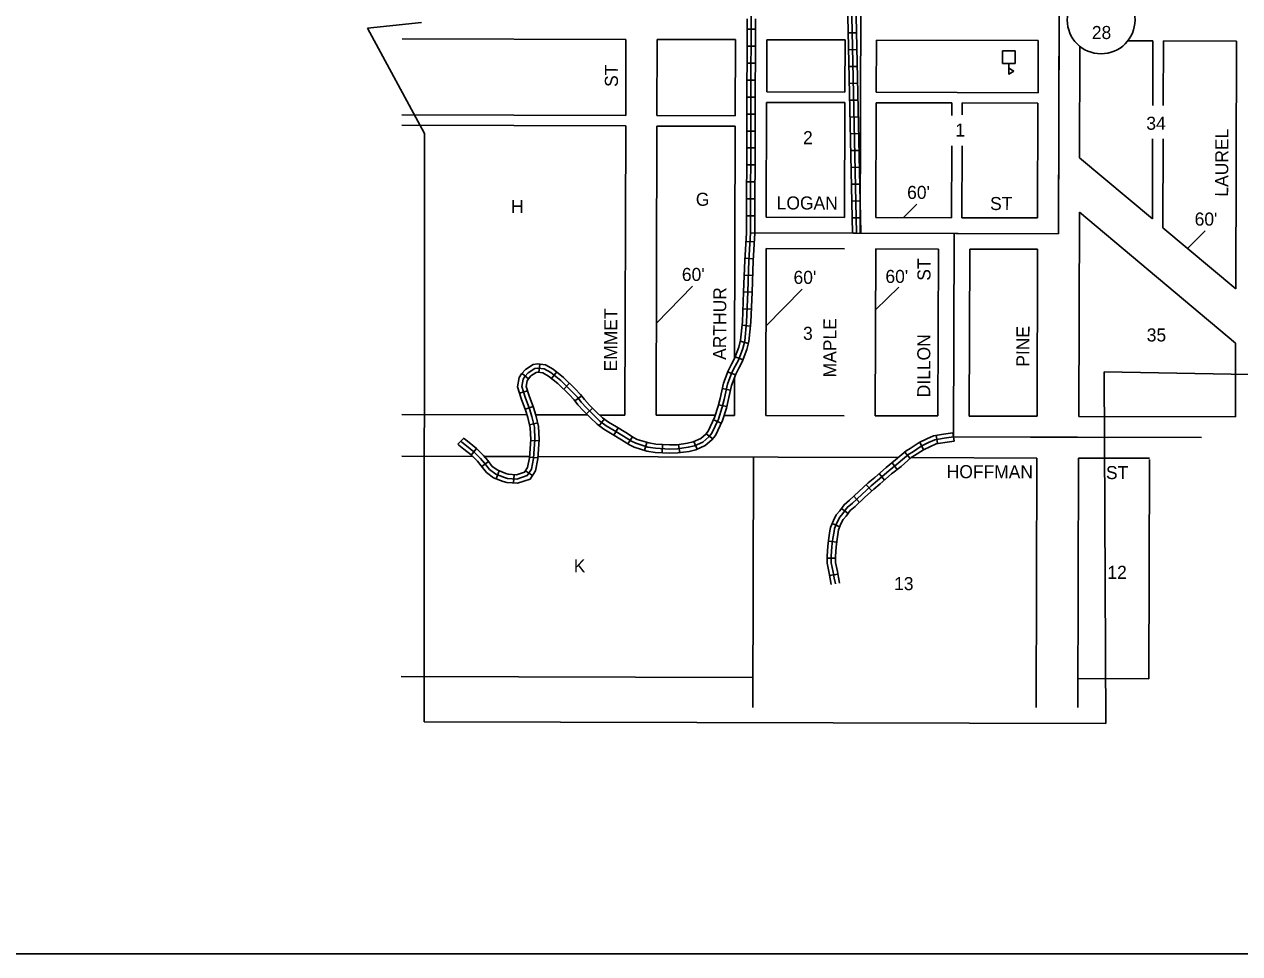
# Model space of a CAD drawing. Extents: x 398493 to 495599, y 16154787 to 16597406.
# Drawn here: x 427465 to 429795, y 16183829 to 16185610 of the extents above; entities that cross this region are included whole.
import ezdxf

# ---------------------------------------------------------------- set-up
doc = ezdxf.new("R2010")
doc.units = 0
for name, color, linetype in [('L10', 7, 'Continuous'), ('L13', 7, 'Continuous'), ('L18', 7, 'Continuous'), ('L19', 7, 'Continuous'), ('L2', 7, 'Continuous'), ('L23', 7, 'Continuous'), ('L3', 7, 'Continuous'), ('L5', 7, 'Continuous'), ('L8', 7, 'Continuous'), ('L9', 7, 'Continuous')]:
    doc.layers.add(name, color=color, linetype=linetype)

msp = doc.modelspace()

# ---------------------------------------------------------------- linework, layer by layer
at = {"layer": 'L10'}
msp.add_line((429352, 16185534.9), (429352, 16185525.9), dxfattribs=at)
for points in [[(429364, 16185558.8), (429364, 16185534.9), (429340.1, 16185534.9), (429340.1, 16185558.8)], [(429361.5, 16185519.9), (429352, 16185514.5), (429352, 16185525.9)]]:
    msp.add_lwpolyline(points, close=True, dxfattribs=at)
at = {"layer": 'L13'}
msp.add_line((424766.4, 16183828.8), (432724.1, 16183828.8), dxfattribs=at)
at = {"layer": 'L18'}
for p, q in [((428618.3, 16185581), (428189.4, 16185582.2)), ((428618.3, 16185581), (428617.9, 16185435)), ((428678.3, 16185580.8), (428677.8, 16185434.9)), ((428828.3, 16185580.4), (428678.3, 16185580.8)), ((428828.3, 16185580.4), (428827.9, 16185434.4)), ((428888.3, 16185580.2), (428888, 16185480.2)), ((429038.3, 16185579.8), (428888.3, 16185580.2)), ((429038.3, 16185579.8), (429038, 16185479.8)), ((429098.3, 16185579.6), (429098, 16185479.6)), ((429408.3, 16185578.7), (429098.3, 16185579.6)), ((429408.3, 16185578.7), (429408, 16185478.7)), ((429488.2, 16185567.6), (429487.6, 16185353.8)), ((429628.3, 16185578), (429580.1, 16185578.2)), ((429628.3, 16185578), (429627.9, 16185454)), ((429648.3, 16185578), (429647.9, 16185454.2)), ((429788.3, 16185577.6), (429648.3, 16185578)), ((429788.3, 16185577.6), (429786.9, 16185103)), ((429038, 16185479.8), (428888, 16185480.2)), ((429408, 16185478.7), (429098, 16185479.6)), ((428887.9, 16185460.2), (428887.3, 16185240.2)), ((429037.9, 16185459.8), (428887.9, 16185460.2)), ((429037.9, 16185459.8), (429037.3, 16185239.8)), ((429097.9, 16185459.6), (429097.3, 16185239.6)), ((429242.9, 16185459.2), (429097.9, 16185459.6)), ((429242.9, 16185459.2), (429242.8, 16185435.3)), ((429407.9, 16185458.7), (429262.9, 16185459.1)), ((429262.9, 16185459.1), (429262.9, 16185436.3)), ((429407.9, 16185458.7), (429407.3, 16185238.7)), ((428617.9, 16185435), (428188.9, 16185436.3)), ((428827.9, 16185434.4), (428677.8, 16185434.9)), ((428617.8, 16185415), (428188.9, 16185416.3)), ((428617.8, 16185415), (428616.2, 16184861)), ((428677.8, 16185414.9), (428676.2, 16184860.8)), ((428827.8, 16185414.4), (428677.8, 16185414.9)), ((428827.8, 16185414.4), (428826.5, 16184969.5)), ((429627.7, 16185390.2), (429627.3, 16185236.8)), ((429647.7, 16185390.2), (429647.2, 16185220.1)), ((429242.7, 16185376.8), (429242.3, 16185239.2)), ((429262.7, 16185376.8), (429262.3, 16185239.1)), ((429487.6, 16185353.8), (429627.3, 16185236.8)), ((429487.3, 16185249.7), (429486.2, 16184858.4)), ((429487.3, 16185249.7), (429786.6, 16184998.9)), ((429037.3, 16185239.8), (428887.3, 16185240.2)), ((429242.3, 16185239.2), (429097.3, 16185239.6)), ((429407.3, 16185238.7), (429262.3, 16185239.1)), ((429647.2, 16185220.1), (429786.9, 16185103)), ((428887.1, 16185180.2), (428886.2, 16184860.2)), ((429037.1, 16185179.8), (428887.1, 16185180.2)), ((429097.1, 16185179.6), (429096.2, 16184859.6)), ((429217.1, 16185179.2), (429097.1, 16185179.6)), ((429217.1, 16185179.2), (429216.2, 16184859.2)), ((429277.1, 16185179.1), (429276.2, 16184859.1)), ((429407.1, 16185178.7), (429277.1, 16185179.1)), ((429407.1, 16185178.7), (429406.2, 16184858.7)), ((429786.6, 16184998.9), (429786.2, 16184857.6)), ((428826.4, 16184933.6), (428826.2, 16184860.4)), ((428428.6, 16184861.5), (428188.6, 16184862.2)), ((428544.6, 16184861.2), (428445.5, 16184861.5)), ((428616.2, 16184861), (428567.7, 16184861.1)), ((428789.5, 16184860.5), (428676.2, 16184860.8)), ((428826.2, 16184860.4), (428806.3, 16184860.4)), ((429036.2, 16184859.8), (428886.2, 16184860.2)), ((429216.2, 16184859.2), (429096.2, 16184859.6)), ((429406.2, 16184858.7), (429276.2, 16184859.1)), ((429786.2, 16184857.6), (429486.2, 16184858.4)), ((428324.3, 16184781.9), (428188.6, 16184782.2)), ((428433.6, 16184781.5), (428346.8, 16184781.8)), ((429140.4, 16184779.5), (428449.6, 16184781.5)), ((428862.7, 16184780.3), (428861.3, 16184300.8)), ((429406, 16184778.7), (429164.7, 16184779.4)), ((429406, 16184778.7), (429404.6, 16184300.4)), ((429485.9, 16184778.5), (429484.5, 16184300.3)), ((429621.7, 16184778.1), (429485.9, 16184778.5)), ((429621.7, 16184775.6), (429620.4, 16184355.6)), ((428861.5, 16184357.8), (428187.3, 16184359.8)), ((429620.4, 16184355.6), (429484.7, 16184356))]:
    msp.add_line(p, q, dxfattribs=at)
at = {"layer": 'L2'}
for p, q in [((428123.1, 16185602.2), (428226.5, 16185613.1)), ((428232.1, 16185400.3), (428123.1, 16185602.2)), ((428231.8, 16184273.3), (428232.1, 16185400.3)), ((429535, 16184943.6), (429537.8, 16184269.6)), ((430142.5, 16184932.8), (429535, 16184943.6)), ((429537.8, 16184269.6), (428231.8, 16184273.3))]:
    msp.add_line(p, q, dxfattribs=at)
at = {"layer": 'L23'}
for p, q in [((429175.6, 16185265), (429150, 16185239.4)), ((429728.4, 16185213.9), (429694.8, 16185180.2)), ((428745.8, 16185107.8), (428676.7, 16185037.3)), ((428955.9, 16185102.1), (428886.7, 16185031.5)), ((429141.5, 16185105.9), (429096.8, 16185062.4))]:
    msp.add_line(p, q, dxfattribs=at)
at = {"layer": 'L3'}
for p, q in [((429448.4, 16185626.6), (429447.2, 16185208.6)), ((429255.2, 16185209.1), (428865.2, 16185210.3)), ((429247.2, 16185209.2), (429246.1, 16184819.2)), ((429447.2, 16185208.6), (429255.2, 16185209.1)), ((429540.8, 16184818.3), (429246.1, 16184819.2))]:
    msp.add_line(p, q, dxfattribs=at)
at = {"layer": 'L5'}
for p, q in [((429071.6, 16186719.7), (429067.2, 16185209.7)), ((429450.9, 16186468.6), (429447.2, 16185208.6)), ((428859.9, 16186120.3), (428857.2, 16185210.3)), ((428850.4, 16185620.3), (428849.2, 16185210.5)), ((428866.4, 16185620.3), (428865.2, 16185209.8)), ((429043.3, 16185625.4), (429052.2, 16185209.5)), ((429051.3, 16185625.6), (429060.2, 16185209.7)), ((429059.3, 16185625.7), (429068.2, 16185209.9)), ((428850.2, 16185600.3), (428866.5, 16185600.3)), ((429044, 16185593.2), (429060.1, 16185593.5)), ((428850.1, 16185567.8), (428866.4, 16185567.8)), ((429044.7, 16185561), (429060.8, 16185561.3)), ((428850, 16185535.3), (428866.3, 16185535.3)), ((429045.4, 16185528.8), (429061.5, 16185529.1)), ((428849.9, 16185502.8), (428866.2, 16185502.8)), ((429046, 16185496.5), (429062.1, 16185496.9)), ((428849.8, 16185470.3), (428866.1, 16185470.3)), ((429046.7, 16185464.3), (429062.8, 16185464.7)), ((428849.7, 16185437.8), (428866, 16185437.8)), ((429047.4, 16185432.1), (429063.5, 16185432.5)), ((428849.7, 16185405.3), (428865.9, 16185405.3)), ((429048.1, 16185399.9), (429064.2, 16185400.3)), ((428849.6, 16185372.8), (428865.8, 16185372.8)), ((429048.8, 16185367.7), (429064.9, 16185368)), ((428849.5, 16185340.3), (428865.7, 16185340.3)), ((429049.5, 16185335.5), (429065.6, 16185335.8)), ((428849.4, 16185307.8), (428865.6, 16185307.8)), ((429050.2, 16185303.3), (429066.3, 16185303.6)), ((428849.3, 16185275.3), (428865.5, 16185275.3)), ((429050.8, 16185271.1), (429066.9, 16185271.4)), ((428849.2, 16185242.8), (428865.4, 16185242.8)), ((429051.5, 16185238.9), (429067.6, 16185239.2)), ((429447.2, 16185208.6), (428857.2, 16185210.3)), ((429247.2, 16185209.2), (429246.1, 16184819.2)), ((428864.3, 16185192.8), (428848.2, 16185193.7)), ((428862.4, 16185160.6), (428846.3, 16185161.5)), ((428861.1, 16185128.6), (428845, 16185129.2)), ((428859.9, 16185096.3), (428843.8, 16185097)), ((428858.5, 16185064.1), (428842.4, 16185064.8)), ((428856.7, 16185031.6), (428840.7, 16185033.1)), ((428853, 16184998.4), (428837.4, 16185002.3)), ((428842.7, 16184966.9), (428827.6, 16184972.6)), ((428431.3, 16184930.3), (428419.2, 16184940.9)), ((428451.2, 16184942.7), (428453, 16184958.7)), ((428475.6, 16184931.2), (428485.7, 16184943.7)), ((428828.2, 16184938.2), (428813.1, 16184943.9)), ((428499.1, 16184910.4), (428510.3, 16184921.9)), ((428429.6, 16184907.7), (428414.3, 16184902.8)), ((428520.6, 16184888.3), (428533.7, 16184897.8)), ((428818.6, 16184908.8), (428802.9, 16184912.2)), ((428440.2, 16184877.7), (428425, 16184872.1)), ((428542.6, 16184863.1), (428554, 16184874.5)), ((428811.6, 16184877.2), (428795.9, 16184880.9)), ((428449.3, 16184845.8), (428433.6, 16184842.1)), ((428567, 16184840.5), (428576.8, 16184853.3)), ((428800.7, 16184845.2), (428786.1, 16184851.9)), ((428594.8, 16184822.7), (428603.2, 16184836.5)), ((428784.7, 16184815.2), (428772.1, 16184825.3)), ((429213.1, 16184822.3), (429215.4, 16184806.4)), ((429244.9, 16184827.1), (429247.3, 16184811.2)), ((428296.1, 16184805.4), (428307.4, 16184816.9)), ((428451.7, 16184811.4), (428435.6, 16184812.5)), ((428622, 16184805.8), (428630.7, 16184819.4)), ((428653.8, 16184793.2), (428658.6, 16184808.6)), ((428687.6, 16184788.5), (428688.5, 16184804.6)), ((428721.3, 16184788.7), (428719.1, 16184804.7)), ((428754.9, 16184795.7), (428748.4, 16184810.4)), ((429181.3, 16184808.8), (429188.3, 16184794.4)), ((429721.1, 16184817.8), (429246.1, 16184819.2)), ((428321.6, 16184784.4), (428331.6, 16184797.1)), ((428449.5, 16184779.2), (428433.4, 16184780.3)), ((429152.6, 16184790.1), (429163.1, 16184777.9)), ((428342.2, 16184762.1), (428354.8, 16184772.1)), ((428369.5, 16184739), (428375.6, 16184753.9)), ((428439, 16184745), (428425.5, 16184753.9)), ((429128.3, 16184769.4), (429138.4, 16184756.9)), ((428402.9, 16184730.8), (428404.1, 16184746.9)), ((429103.3, 16184748.7), (429113.8, 16184736.4)), ((429078.7, 16184727.4), (429089.7, 16184715.6)), ((429055.1, 16184705.5), (429066, 16184693.7)), ((429031.1, 16184682), (429044.1, 16184672.5)), ((429013.3, 16184653), (429028.3, 16184647)), ((429006.3, 16184619.6), (429022.2, 16184617.6)), ((429003.9, 16184586.5), (429020, 16184586.5)), ((429008.6, 16184553.4), (429024.5, 16184556.1))]:
    msp.add_line(p, q, dxfattribs=at)
for points in [[(428865.2, 16185209.8), (428862.1, 16185156.6), (428859.9, 16185096.7), (428857.4, 16185038.7), (428853.9, 16185002.1), (428850, 16184986.4), (428841.2, 16184963), (428834.5, 16184950.8), (428828.6, 16184939.4), (428820.5, 16184917.9), (428814.3, 16184889.1), (428810.8, 16184874), (428803.1, 16184850.5), (428789.9, 16184821.7), (428783.2, 16184813.4), (428770.2, 16184802.4), (428752, 16184794.5), (428739.3, 16184791.3), (428717.6, 16184788.3), (428701.8, 16184787.7), (428674, 16184789.3), (428658.2, 16184791.9), (428634.2, 16184799.5), (428625.1, 16184803.8), (428609.7, 16184813.8), (428591.9, 16184824.6), (428575.9, 16184833.7), (428563.2, 16184843.5), (428549.6, 16184856.1), (428536.7, 16184869.2), (428526.2, 16184880.7), (428519.2, 16184890.4), (428509.3, 16184900.6), (428488, 16184921.2), (428470.1, 16184935.7), (428459.1, 16184941.8), (428449.4, 16184942.9), (428446.3, 16184942.4), (428436, 16184935.9), (428431.3, 16184930.4), (428429.1, 16184926.9), (428426.9, 16184916), (428432.7, 16184897.9), (428441, 16184875.3), (428445.7, 16184860.6), (428450.8, 16184839), (428451.8, 16184813.9), (428449.3, 16184776.9), (428444.9, 16184754.2), (428434.5, 16184738.3), (428410.3, 16184730.3), (428390, 16184731.8), (428382.9, 16184733.5), (428364.8, 16184741), (428351, 16184751.1), (428341.1, 16184763.6), (428333.7, 16184772.6), (428321.5, 16184784.6), (428307.6, 16184795.6), (428298.3, 16184803.3), (428296.1, 16184805.4)], [(428857.2, 16185210.3), (428854.1, 16185157), (428851.9, 16185097), (428849.4, 16185039.3), (428846, 16185003.4), (428842.4, 16184988.8), (428833.9, 16184966.4), (428827.4, 16184954.6), (428821.3, 16184942.7), (428812.8, 16184920.2), (428806.5, 16184890.8), (428803, 16184876.1), (428795.6, 16184853.4), (428783, 16184826), (428777.4, 16184819), (428765.9, 16184809.3), (428749.4, 16184802.1), (428737.8, 16184799.2), (428716.9, 16184796.2), (428701.9, 16184795.7), (428674.9, 16184797.3), (428660.1, 16184799.7), (428637.2, 16184807), (428629, 16184810.8), (428613.9, 16184820.6), (428595.9, 16184831.5), (428580.4, 16184840.4), (428568.3, 16184849.6), (428555.2, 16184861.9), (428542.5, 16184874.7), (428532.4, 16184885.8), (428525.3, 16184895.5), (428514.9, 16184906.3), (428493.3, 16184927.2), (428474.6, 16184942.4), (428461.6, 16184949.6), (428449.3, 16184951), (428443.4, 16184950.1), (428430.8, 16184942), (428424.8, 16184935.1), (428421.6, 16184929.8), (428418.6, 16184915.5), (428425.1, 16184895.3), (428433.4, 16184872.7), (428438, 16184858.4), (428442.8, 16184837.9), (428443.8, 16184814.1), (428441.3, 16184778), (428437.4, 16184757.3), (428429.3, 16184745), (428409.3, 16184738.4), (428391.2, 16184739.7), (428385.4, 16184741.1), (428368.7, 16184748), (428356.6, 16184756.9), (428347.3, 16184768.7), (428339.6, 16184778), (428326.8, 16184790.6), (428312.6, 16184801.9), (428303.6, 16184809.3), (428301.7, 16184811.1)], [(428849.2, 16185210.5), (428846.1, 16185157.4), (428843.9, 16185097.3), (428841.4, 16185039.8), (428838.1, 16185004.8), (428834.7, 16184991.2), (428826.6, 16184969.7), (428820.4, 16184958.3), (428813.9, 16184945.9), (428805.1, 16184922.4), (428798.7, 16184892.6), (428795.3, 16184878.3), (428788.2, 16184856.3), (428776.2, 16184830.2), (428771.7, 16184824.6), (428761.6, 16184816.1), (428746.9, 16184809.7), (428736.2, 16184807), (428716.2, 16184804.2), (428702, 16184803.7), (428675.8, 16184805.2), (428662, 16184807.5), (428640.1, 16184814.4), (428632.9, 16184817.8), (428618.1, 16184827.4), (428600, 16184838.4), (428584.8, 16184847.1), (428573.5, 16184855.7), (428560.8, 16184867.6), (428548.3, 16184880.2), (428538.6, 16184890.8), (428531.5, 16184900.7), (428520.6, 16184912), (428498.6, 16184933.2), (428479.1, 16184949.1), (428464.1, 16184957.3), (428449.1, 16184959.1), (428440.5, 16184957.7), (428425.5, 16184948.1), (428418.3, 16184939.9), (428414, 16184932.8), (428410.4, 16184915.1), (428417.6, 16184892.7), (428425.8, 16184870.1), (428430.3, 16184856.3), (428434.9, 16184836.8), (428435.8, 16184814.2), (428433.4, 16184779), (428429.8, 16184760.3), (428424.2, 16184751.7), (428408.3, 16184746.5), (428392.5, 16184747.7), (428387.9, 16184748.8), (428372.7, 16184755.1), (428362.2, 16184762.7), (428353.5, 16184773.7), (428345.5, 16184783.4), (428332.2, 16184796.6), (428317.7, 16184808.1), (428309, 16184815.2), (428307.3, 16184816.8)], [(429244.9, 16184827.1), (429227.1, 16184824.3), (429208, 16184821.5), (429194.9, 16184815.4), (429180.4, 16184808.3), (429163.1, 16184797), (429155.6, 16184792.6), (429135.2, 16184774.9), (429117.3, 16184760.4), (429095.1, 16184741.6), (429082.8, 16184731.1), (429064.8, 16184714.4), (429047, 16184698), (429036.3, 16184689.1), (429027.9, 16184677.5), (429021.5, 16184670.1), (429015.9, 16184659.1), (429010.4, 16184645.6), (429009.2, 16184639.1), (429007.1, 16184625.7), (429005.1, 16184610), (429003.9, 16184590.7), (429003.9, 16184577.1), (429007.8, 16184558.3), (429009.8, 16184547.2), (429011.7, 16184536.1)], [(429246.1, 16184819.2), (429228.3, 16184816.4), (429210.3, 16184813.8), (429198.3, 16184808.2), (429184.3, 16184801.4), (429167.3, 16184790.2), (429160.3, 16184786.1), (429140.3, 16184768.8), (429122.4, 16184754.3), (429100.3, 16184735.5), (429088.1, 16184725.1), (429070.2, 16184708.5), (429052.2, 16184692), (429042.2, 16184683.6), (429034.2, 16184672.5), (429028.2, 16184665.6), (429023.1, 16184655.8), (429018.1, 16184643.3), (429017.1, 16184637.7), (429015, 16184624.6), (429013.1, 16184609.2), (429011.9, 16184590.4), (429011.9, 16184577.9), (429015.7, 16184559.8), (429017.6, 16184548.6), (429019.6, 16184537.5)], [(429247.3, 16184811.2), (429229.5, 16184808.5), (429212.6, 16184806), (429201.8, 16184801), (429188.3, 16184794.4), (429171.6, 16184783.4), (429165, 16184779.6), (429145.5, 16184762.7), (429127.5, 16184748.1), (429105.5, 16184729.4), (429093.5, 16184719.2), (429075.6, 16184702.7), (429057.5, 16184685.9), (429048.1, 16184678.1), (429040.4, 16184667.5), (429034.9, 16184661.1), (429030.4, 16184652.5), (429025.9, 16184641), (429025, 16184636.4), (429022.9, 16184623.4), (429021, 16184608.5), (429019.9, 16184590.2), (429019.9, 16184578.7), (429023.5, 16184561.3), (429025.5, 16184550), (429027.5, 16184538.9)]]:
    msp.add_lwpolyline(points, dxfattribs=at)
at = {"layer": 'L8'}
msp.add_circle((429528.9, 16185618.3), 65, dxfattribs=at)

# ---------------------------------------------------------------- texts
at = {"layer": 'L19'}
msp.add_text('28', height=25, dxfattribs=at).set_placement((429511.2, 16185581.6))
at = {"layer": 'L23'}
for s, p in [('34', (429615.6, 16185407.7)), ('2', (428957.7, 16185380.1)), ('1', (429249.6, 16185394.7)), ("60'", (429157.2, 16185275.2)), ('H', (428398.1, 16185248.4)), ('G', (428752.2, 16185262)), ("60'", (429708.2, 16185224.1)), ("60'", (428725.5, 16185118)), ("60'", (428939.5, 16185112.4)), ("60'", (429115.6, 16185114.2)), ('3', (428957.7, 16185005.1)), ('35', (429616.4, 16185002)), ('K', (428518.3, 16184559.4)), ('12', (429541, 16184547.1)), ('13', (429132.3, 16184525.5))]:
    msp.add_text(s, height=25, dxfattribs=at).set_placement(p)
at = {"layer": 'L9'}
for s, rotation, p in [('ST', 89.8351, (428603, 16185489.8)), ('LAUREL', 89.8322, (429772.4, 16185279.6)), ('LOGAN', 359.832, (428907.2, 16185255.1)), ('ST', 359.834, (429316.1, 16185253.9)), ('ST', 89.8335, (429201.9, 16185118.4)), ('ARTHUR', 89.8325, (428810.3, 16184966.7)), ('EMMET', 89.8325, (428601.4, 16184944.6)), ('MAPLE', 89.8335, (429021.4, 16184933.2)), ('DILLON', 89.8335, (429201.4, 16184895)), ('PINE', 89.8317, (429391.5, 16184953.6)), ('HOFFMAN', 359.8325, (429233, 16184740.1)), ('ST', 359.8312, (429538.2, 16184738.3))]:
    msp.add_text(s, height=25, rotation=rotation, dxfattribs=at).set_placement(p)

doc.saveas('drawing.dxf')
